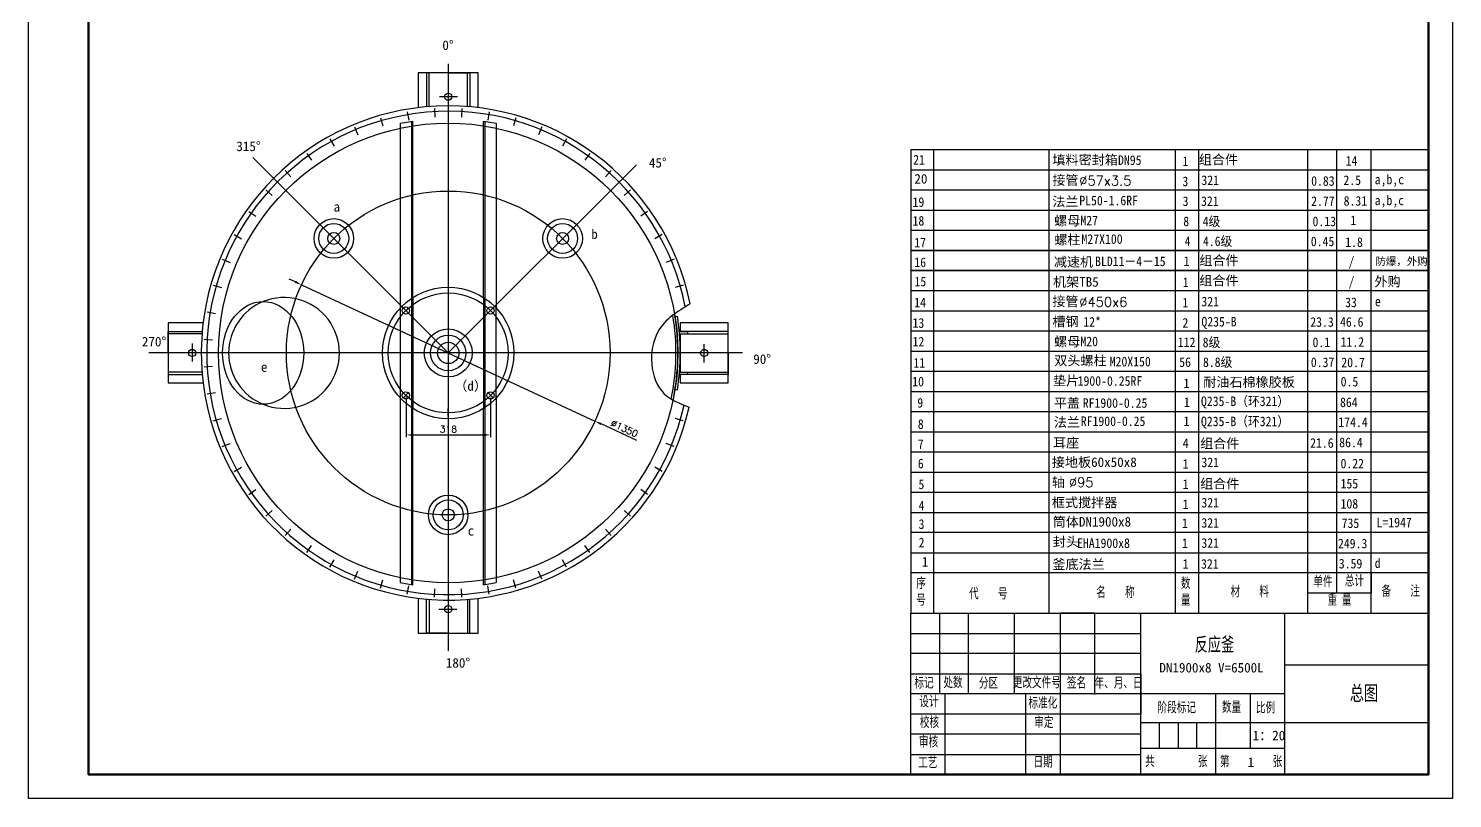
# Model space of a CAD drawing. Header units: millimetres. Extents: x 36507 to 42447, y 7055 to 15455.
# Drawn here: x 36507 to 42447, y 7055 to 10265 of the extents above; entities that cross this region are included whole.
import ezdxf

# ---------------------------------------------------------------- set-up
doc = ezdxf.new("R2010")
doc.units = ezdxf.units.MM
doc.layers.add('粗实线', color=7, linetype='Continuous', lineweight=30)
doc.styles.get("Standard").update_dxf_attribs({"font": 'txt.shx', "height": 28})
doc.styles.add('文本汉', font='SIMFANG.TTF', dxfattribs={"width": 0.7, "height": 40})
doc.styles.add('文本英数', font='SIMFANG.TTF', dxfattribs={"height": 40})
doc.styles.add('汉字', font='SIMFANG.TTF', dxfattribs={"width": 0.7, "height": 40})
doc.dimstyles.new('ISO-25', dxfattribs={"dimtxt": 28, "dimasz": 28, "dimexe": 10, "dimexo": 10, "dimgap": 10, "dimtad": 1, "dimdec": 0, "dimtxsty": 'Standard', "dimcen": 2.5, "dimclrd": 3, "dimclre": 3, "dimclrt": 3, "dimadec": 0, "dimazin": 0, "dimtfac": 1, "dimtdec": 0, "dimtmove": 0, "dimatfit": 3, "dimfxl": 0, "dimlwd": 25, "dimarcsym": 0})

# ---------------------------------------------------------------- blocks, each defined once
blk = doc.blocks.new('*D26')
at = {"layer": 'Defpoints', "color": 0}
for p in [(37646, 9196.6), (38870.4, 8628.1)]:
    blk.add_point(p, dxfattribs=at)
at = {"layer": '粗实线', "color": 3, "lineweight": 25}
for p, q in [((37620.6, 9208.4), (37595.2, 9220.2)), ((37646, 9196.6), (38870.4, 8628.1)), ((39045.1, 8546.9), (38895.8, 8616.3))]:
    blk.add_line(p, q, dxfattribs=at)
at = {"layer": '粗实线', "color": 3}
for points in [[(37622.5, 9212.7), (37618.6, 9204.2), (37646, 9196.6)], [(38897.7, 8620.5), (38893.8, 8612), (38870.4, 8628.1)]]:
    blk.add_solid(points, dxfattribs=at)
at = {"layer": '粗实线', "color": 3, "insert": (38993.3, 8597.5), "char_height": 28, "attachment_point": 5, "rotation": 335.09168}
blk.add_mtext('∅1350', dxfattribs=at)
blk = doc.blocks.new('*D37')
at = {"layer": 'Defpoints', "color": 0}
for p in [(38082.7, 8736.9), (38434.9, 8735.6), (38434.9, 8570.9)]:
    blk.add_point(p, dxfattribs=at)
at = {"layer": '粗实线', "color": 3, "lineweight": -2}
for p, q in [((38082.7, 8726.9), (38082.7, 8560.9)), ((38434.9, 8725.6), (38434.9, 8560.9))]:
    blk.add_line(p, q, dxfattribs=at)
at = {"layer": '粗实线', "color": 3, "lineweight": 25}
blk.add_line((38110.7, 8570.9), (38406.9, 8570.9), dxfattribs=at)
at = {"layer": '粗实线', "color": 3}
for points in [[(38110.7, 8575.5), (38110.7, 8566.2), (38082.7, 8570.9)], [(38406.9, 8575.5), (38406.9, 8566.2), (38434.9, 8570.9)]]:
    blk.add_solid(points, dxfattribs=at)
at = {"layer": '粗实线', "color": 3, "insert": (38258.8, 8594.9), "char_height": 28, "attachment_point": 5}
blk.add_mtext('318', dxfattribs=at)

msp = doc.modelspace()

# ---------------------------------------------------------------- linework, layer by layer
at = {"layer": '粗实线'}
for p, q in [((38258.2, 10117.6), (38258.2, 7671)), ((38133.2, 10080.4), (38133.2, 9934.7)), ((38383.2, 10080.4), (38133.2, 10080.4)), ((38168.2, 10080.4), (38168.2, 9938.4)), ((38178.2, 9939.2), (38178.2, 10080.4)), ((38258.2, 10080.4), (38348.2, 10080.4)), ((38338.2, 9939.2), (38338.2, 10080.4)), ((38348.2, 10080.4), (38348.2, 9938.4)), ((38383.2, 9934.7), (38383.2, 10080.4)), ((38297.5, 9980.4), (38222, 9980.4)), ((38201, 9930.8), (38203, 9895.3)), ((38315.4, 9930.8), (38313.4, 9895.3)), ((37975.8, 9892.5), (37985.6, 9858.4)), ((38057.6, 9869.6), (38110.6, 9879.2)), ((38057.6, 9869.6), (38057.6, 9099.1)), ((38087.3, 9917.9), (38093.3, 9882.9)), ((38105.1, 9878.3), (38105.1, 7946.4)), ((38110.6, 9143.2), (38110.6, 9879.2)), ((38405.7, 9143.2), (38405.7, 9879.2)), ((38405.7, 9879.2), (38458.7, 9869.6)), ((38411.2, 9878.3), (38411.2, 7946.4)), ((38429, 9918), (38423.1, 9882.9)), ((38458.7, 9869.6), (38458.7, 9099.1)), ((38540.5, 9892.5), (38530.7, 9858.4)), ((37764.8, 9805.1), (37781.9, 9774)), ((37867.8, 9854.7), (37881.4, 9821.9)), ((38648.5, 9854.7), (38634.9, 9821.9)), ((38751.6, 9805.1), (38734.4, 9774)), ((37667.9, 9744.2), (37688.5, 9715.3)), ((38848.4, 9744.2), (38827.9, 9715.3)), ((42347.4, 9759.4), (40187.4, 9759.4)), ((40283.4, 7827.4), (40283.4, 9759.4)), ((41291.4, 7827.4), (41291.4, 9759.4)), ((41387.4, 9759.4), (41387.4, 7827.4)), ((41843.4, 7827.4), (41843.4, 9759.4)), ((41963.4, 9759.4), (41963.4, 7911.2)), ((42107.4, 7827.4), (42107.4, 9759.4)), ((38258.2, 8912.4), (37442.9, 9727.6)), ((38258.2, 8912.4), (39042.9, 9697.1)), ((37578.5, 9672.9), (37602.2, 9646.4)), ((38937.8, 9672.9), (38914.2, 9646.4)), ((40187.4, 9675.4), (42347.4, 9675.4)), ((37497.6, 9592), (37524.1, 9568.4)), ((39018.7, 9592), (38992.2, 9568.4)), ((42347.4, 9591.4), (40187.4, 9591.4)), ((40187.4, 9507.4), (42347.4, 9507.4)), ((37426.3, 9502.6), (37455.3, 9482)), ((39090, 9502.6), (39061.1, 9482.1)), ((37365.4, 9405.7), (37396.5, 9388.6)), ((39150.9, 9405.8), (39119.8, 9388.6)), ((42347.4, 9423.4), (40187.4, 9423.4)), ((42347.4, 9339.4), (40187.4, 9339.4)), ((40187.4, 9339.4), (42347.4, 9339.4)), ((40763.4, 9339.4), (40763.4, 7827.4)), ((37315.8, 9302.7), (37348.6, 9289.1)), ((39200.5, 9302.7), (39167.7, 9289.1)), ((41291.4, 9255.4), (41291.4, 9269.9)), ((40187.4, 9255.4), (42347.4, 9255.4)), ((42347.4, 9255.4), (40187.4, 9255.4)), ((40763.4, 9258.6), (40763.4, 9255.4)), ((37278, 9194.7), (37312.2, 9184.9)), ((38258.2, 9177.1), (38258.2, 9143.9)), ((39238.3, 9194.7), (39204.2, 9184.9)), ((42347.4, 9171.4), (40187.4, 9171.4)), ((38057.6, 9099.1), (38057.6, 8725.6)), ((38110.6, 9143.2), (38110.6, 8681.5)), ((38405.7, 9143.2), (38405.7, 8681.5)), ((38458.7, 8725.6), (38458.7, 9099.1)), ((37090.2, 9037.4), (37090.2, 8787.4)), ((37235.8, 9037.4), (37090.2, 9037.4)), ((37252.6, 9083.2), (37287.6, 9077.3)), ((39204, 9064.4), (39213.9, 9066)), ((39426.2, 9037.4), (39226.2, 9037.4)), ((39226.2, 9037.4), (39226.2, 9002.4)), ((39426.2, 8787.4), (39426.2, 9037.4)), ((40187.4, 9087.4), (42347.4, 9087.4)), ((40187.4, 9087.4), (42347.4, 9087.4)), ((37090.2, 9002.4), (37232.1, 9002.4)), ((37090.2, 8912.4), (37090.2, 9002.4)), ((37231.3, 8992.4), (37090.2, 8992.4)), ((37239.8, 8969.5), (37275.2, 8967.5)), ((39426.2, 9002.4), (39222, 9002.4)), ((39222.9, 8992.4), (39426.2, 8992.4)), ((39226.2, 9002.4), (39256.2, 9002.4)), ((39226.2, 8992.4), (39226.2, 8832.4)), ((39256.2, 9002.4), (39256.2, 8992.4)), ((42347.4, 9003.4), (40187.4, 9003.4)), ((39485.1, 8912.4), (37009.6, 8912.4)), ((37190.2, 8951.6), (37190.2, 8876.1)), ((39326.2, 8873.1), (39326.2, 8948.6)), ((39426.2, 8912.4), (39426.2, 8822.4)), ((40187.4, 8919.4), (42347.4, 8919.4)), ((40187.4, 8919.4), (42347.4, 8919.4)), ((37239.8, 8855.2), (37275.2, 8857.1)), ((37231.3, 8832.4), (37090.2, 8832.4)), ((37090.2, 8822.4), (37232.1, 8822.4)), ((39426.2, 8822.4), (39222, 8822.4)), ((39222.9, 8832.4), (39426.2, 8832.4)), ((39226.2, 8822.4), (39226.2, 8787.4)), ((39256.2, 8832.4), (39256.2, 8822.4)), ((42347.4, 8835.4), (40187.4, 8835.4)), ((37090.2, 8787.4), (37235.8, 8787.4)), ((37252.6, 8741.5), (37287.6, 8747.4)), ((38071, 8725.2), (38094.4, 8748.6)), ((38445.3, 8725.2), (38421.9, 8748.6)), ((39204, 8760.3), (39213.9, 8758.7)), ((39226.2, 8787.4), (39426.2, 8787.4)), ((40187.4, 8751.4), (42347.4, 8751.4)), ((40187.4, 8751.4), (42347.4, 8751.4)), ((40187.4, 8751.4), (42347.4, 8751.4)), ((38057.6, 8725.6), (38057.6, 7955.1)), ((38110.6, 7945.5), (38110.6, 8681.5)), ((38258.2, 8647.6), (38258.2, 8680.8)), ((38405.7, 7945.5), (38405.7, 8681.5)), ((38458.7, 8725.6), (38458.7, 7955.1)), ((37278, 8630), (37312.2, 8639.8)), ((39238.3, 8630), (39204.2, 8639.8)), ((42347.4, 8667.4), (40187.4, 8667.4)), ((40187.4, 8583.4), (42347.4, 8583.4)), ((40187.4, 8583.4), (42347.4, 8583.4)), ((37315.8, 8522), (37348.6, 8535.6)), ((39200.5, 8522), (39167.7, 8535.6)), ((42347.4, 8499.4), (40187.4, 8499.4)), ((37365.4, 8418.9), (37396.5, 8436.1)), ((39150.9, 8419), (39119.8, 8436.1)), ((40187.4, 8415.4), (42347.4, 8415.4)), ((40187.4, 8415.4), (42347.4, 8415.4)), ((37426.3, 8322.1), (37455.3, 8342.7)), ((39090, 8322.1), (39061.1, 8342.7)), ((42347.4, 8331.4), (40187.4, 8331.4)), ((37497.6, 8232.7), (37524.1, 8256.3)), ((39018.7, 8232.7), (38992.2, 8256.3)), ((40187.4, 8247.4), (42347.4, 8247.4)), ((40187.4, 8247.4), (42347.4, 8247.4)), ((42347.4, 7995.4), (42347.4, 8247.4)), ((37578.5, 8151.8), (37602.2, 8178.3)), ((38937.9, 8151.8), (38914.2, 8178.3)), ((42347.4, 8163.4), (40187.4, 8163.4)), ((37667.9, 8080.5), (37688.5, 8109.4)), ((38848.4, 8080.5), (38827.9, 8109.4)), ((40187.4, 8079.4), (42347.4, 8079.4)), ((37764.8, 8019.6), (37782, 8050.7)), ((38751.6, 8019.6), (38734.4, 8050.7)), ((37867.8, 7970), (37881.4, 8002.8)), ((37975.8, 7932.2), (37985.6, 7966.3)), ((38540.5, 7932.2), (38530.7, 7966.3)), ((38648.5, 7970), (38634.9, 8002.8)), ((42347.4, 7995.4), (40187.4, 7995.4)), ((42107.4, 7995.4), (42107.4, 7911.4)), ((42347.4, 7827.4), (42347.4, 7995.4)), ((38057.6, 7955.1), (38110.6, 7945.5)), ((38087.3, 7906.8), (38093.3, 7941.8)), ((38201, 7893.9), (38203, 7929.4)), ((38315.4, 7893.9), (38313.4, 7929.4)), ((38405.7, 7945.5), (38458.7, 7955.1)), ((38429, 7906.8), (38423.1, 7941.8)), ((42107.4, 7911.4), (41843.4, 7911.4)), ((38133.2, 7890), (38133.2, 7744.4)), ((38168.2, 7744.4), (38168.2, 7886.3)), ((38178.2, 7885.5), (38178.2, 7744.4)), ((38218.9, 7844.4), (38294.4, 7844.4)), ((38338.2, 7885.5), (38338.2, 7744.4)), ((38348.2, 7744.4), (38348.2, 7886.3)), ((38383.2, 7744.4), (38383.2, 7890)), ((40187.4, 7827.4), (42347.4, 7827.4)), ((40187.4, 7827.4), (40283.4, 7827.4)), ((40187.4, 7827.4), (40307.4, 7827.4)), ((40307.4, 7827.4), (40307.4, 7491.4)), ((40307.4, 7827.4), (40427.4, 7827.4)), ((40427.4, 7827.4), (40427.4, 7491.4)), ((40427.4, 7827.4), (40619.4, 7827.4)), ((40619.4, 7827.4), (40619.4, 7491.4)), ((40763.4, 7827.4), (41291.4, 7827.4)), ((40955.4, 7827.4), (40811.4, 7827.4)), ((40811.4, 7827.4), (40811.4, 7155.4)), ((40955.4, 7489.2), (40955.4, 7827.4)), ((41147.4, 7155.4), (41147.4, 7827.4)), ((41387.4, 7827.4), (41843.4, 7827.4)), ((41747.4, 7155.4), (41747.4, 7827.4)), ((38133.2, 7744.4), (38383.2, 7744.4)), ((38258.2, 7744.4), (38168.2, 7744.4)), ((40187.4, 7743.4), (41147.4, 7743.4)), ((41147.4, 7659.4), (40187.4, 7659.4)), ((42347.4, 7611.4), (41747.4, 7611.4)), ((42347.4, 7371.4), (42347.4, 7611.4)), ((40187.4, 7575.4), (41147.4, 7575.4)), ((41147.4, 7575.4), (41147.4, 7407.4)), ((40187.4, 7407.4), (40187.4, 7491.4)), ((41147.4, 7491.4), (40187.4, 7491.4)), ((40331.4, 7155.4), (40331.4, 7491.4)), ((40667.4, 7155.4), (40667.4, 7491.4)), ((41747.4, 7491.4), (41147.4, 7491.4)), ((41603.4, 7491.4), (41459.4, 7491.4)), ((41459.4, 7491.4), (41459.4, 7155.4)), ((41747.4, 7491.4), (41603.4, 7491.4)), ((41603.4, 7491.4), (41603.4, 7263.4)), ((41747.4, 7371.4), (41747.4, 7491.4)), ((41147.4, 7407.4), (40187.4, 7407.4)), ((42347.4, 7371.4), (41147.4, 7371.4)), ((41225.4, 7263.4), (41225.4, 7371.4)), ((41303.4, 7371.4), (41303.4, 7263.4)), ((41381.4, 7263.4), (41381.4, 7371.4)), ((42347.4, 7155.4), (42347.4, 7371.4)), ((41147.4, 7323.4), (40187.4, 7323.4)), ((41147.4, 7239.4), (41147.4, 7323.4)), ((41747.4, 7263.4), (41147.4, 7263.4)), ((41747.4, 7155.4), (41747.4, 7263.4)), ((40187.4, 7239.4), (41147.4, 7239.4)), ((40475.4, 7155.4), (40331.4, 7155.4)), ((40667.4, 7155.4), (40475.4, 7155.4)), ((40811.4, 7155.4), (40667.4, 7155.4)), ((41147.4, 7155.4), (40955.4, 7155.4)), ((41747.4, 7155.4), (41147.4, 7155.4)), ((42347.4, 7155.4), (41747.4, 7155.4))]:
    msp.add_line(p, q, dxfattribs=at)
at = {"layer": '粗实线', "lineweight": 25}
for p, q in [((40187.4, 9759.4), (40187.4, 7827.4)), ((40763.4, 9759.4), (40763.4, 9087.4))]:
    msp.add_line(p, q, dxfattribs=at)
at = {"layer": '粗实线'}
for points in [[(36507.4, 15455.4), (42447.4, 15455.4), (42447.4, 7055.4), (36507.4, 7055.4)], [(40187.4, 7827.4), (42347.4, 7827.4), (42347.4, 7155.4), (40187.4, 7155.4)]]:
    msp.add_lwpolyline(points, close=True, dxfattribs=at)
at = {"layer": '粗实线', "lineweight": 50}
msp.add_lwpolyline([(36757.4, 15355.4), (42347.4, 15355.4), (42347.4, 7155.4), (36757.4, 7155.4)], close=True, dxfattribs=at)
at = {"layer": '粗实线'}
for centre, radius in [((38258.2, 9980.4), 15), ((38258.2, 8912.4), 958), ((38258.2, 8912.4), 675), ((37780.9, 9389.7), 82.5), ((37780.9, 9389.7), 62.5), ((38735.5, 9389.7), 82.5), ((38735.5, 9389.7), 62.5), ((37780.9, 9389.7), 25), ((38735.5, 9389.7), 25), ((38258.2, 8912.4), 274), ((38258.2, 8912.4), 250), ((38081.4, 9089.1), 15), ((38434.9, 9089.1), 15), ((38258.2, 8912.4), 100), ((38258.2, 8912.4), 74), ((37190.2, 8912.4), 15), ((38258.2, 8912.4), 44.5), ((39326.2, 8912.4), 15), ((38081.4, 8735.6), 15), ((38434.9, 8735.6), 15), ((38258.2, 8237.4), 82.5), ((38258.2, 8237.4), 62.5), ((38258.2, 8237.4), 25), ((38258.2, 7844.4), 15)]:
    msp.add_circle(centre, radius, dxfattribs=at)
for centre, radius, start, end in [((38258.2, 8912.4), 1030, 11.45536, 347.35767), ((38258.2, 8912.4), 1007.5, 10.99595, 347.54009), ((37573.2, 8912.4), 231, 112.09691, 247.90309), ((37573.2, 8912.4), 231, 247.90309, 112.09691), ((38258.2, 8912.4), 950, 348.32229, 9.52252), ((38258.2, 8912.4), 958, 348.16385, 9.76953), ((38258.2, 8912.4), 968, 350.86577, 9.13423)]:
    msp.add_arc(centre, radius, start, end, dxfattribs=at)
msp.add_ellipse((37486.3, 8912.4), major_axis=(0, -214), ratio=0.790083, dxfattribs=at)
msp.add_spline([(39267.6, 9116.9), (39132.9, 9000.6), (39158, 8743.5), (39263.2, 8686.9)], degree=3, dxfattribs=at)

# ---------------------------------------------------------------- texts
at = {"layer": '粗实线', "lineweight": 30, "style": '文本汉'}
for s, height, p in [('填料密封箱', 40, (40778.5, 9697.2)), ('组合件', 40, (41389.2, 9698.2)), ('接管', 40, (40778.5, 9613.2)), ('法兰', 40, (40778.2, 9523.5)), ('螺母 ', 40, (40785.7, 9443.7)), ('螺柱', 40, (40786.3, 9364.6)), ('减速机', 40, (40784.4, 9272.3)), ('组合件', 40, (41391.4, 9278.2)), ('防爆，外购', 32, (42125.6, 9278.5)), ('机架TB5', 40, (40781, 9188.6)), ('组合件', 40, (41391.4, 9194.2)), ('外购', 40, (42122, 9190.2)), ('接管', 40, (40778.5, 9107.5)), ('槽钢', 40, (40778.5, 9023.5)), ('螺母 ', 40, (40785.7, 8939.7)), ('双头螺柱', 40, (40786.3, 8860.6)), ('垫片', 40, (40781.2, 8777)), ('耐油石棉橡胶板', 40, (41407.8, 8771.1)), ('平盖', 40, (40784.4, 8683.9)), ('法兰', 40, (40784.4, 8603.6)), ('耳座', 40, (40781, 8518.2)), ('组合件', 40, (41394.7, 8515.6)), ('接地板60x50x8', 40, (40776.2, 8437.3)), ('轴', 40, (40776.2, 8353.3)), ('组合件', 40, (41394.7, 8347.6)), ('框式搅拌器', 40, (40776.2, 8269.3)), ('筒体DN1900x8', 40, (40779.9, 8188.8)), ('封头', 40, (40779.9, 8105.5)), ('釜底法兰', 40, (40778.2, 8011.5))]:
    msp.add_text(s, height=height, dxfattribs=at).set_placement(p)
at = {"layer": '粗实线', "lineweight": 30, "style": '文本英数', "width": 0.9}
for s, p in [('21', (40197.6, 9697.8)), ('DN95', (41052.2, 9696)), ('1', (41320.7, 9691.6)), ('14', (42001.5, 9693.1)), ('3', (41320.7, 9607.6)), ('321', (41399.9, 9612.4)), ('0.83', (41857.7, 9609.3)), ('2.5', (41992.4, 9612.5)), ('a,b,c', (42122.8, 9615.5)), ('PL50-1.6RF', (40890.5, 9527.8)), ('3', (41321.5, 9524.9)), ('321', (41398.5, 9525.2)), ('2.77', (41857.7, 9525.3)), ('8.31', (41993.3, 9526.3)), ('a,b,c', (42122.8, 9528.5)), ('19', (40195, 9521.3)), ('18', (40195, 9443.4)), ('M27', (40895.2, 9444.6)), ('8', (41324.2, 9441.1)), ('4级', (41405.2, 9440.5)), ('0.13', (41863.5, 9440.9)), ('1', (42021.8, 9445.2)), ('17', (40202.2, 9352.3)), ('M27X100', (40899.8, 9367.2)), ('4', (41329.9, 9358.1)), ('4.6级', (41406.4, 9358.1)), ('0.45', (41856.3, 9357.5)), ('1.8', (41999.9, 9354.3)), ('16', (40202.5, 9270.1)), ('BLD11－4－15', (40956.5, 9274.3)), ('1', (41325.6, 9275.1)), ('/', (42013.8, 9273.9)), ('15', (40203.1, 9190.1)), ('1', (41322.1, 9186.8)), ('/', (42013.8, 9189.9)), ('14', (40202, 9102.9)), ('1', (41320.7, 9102)), ('321', (41399.9, 9106.8)), ('33', (41999.3, 9103.3)), ('e', (42123.6, 9107.2)), ('13', (40195, 9017.3)), ('12*', (40907.3, 9022.3)), ('2', (41320.7, 9018)), ('Q235-B', (41399.9, 9022.8)), ('23.3', (41854, 9021.6)), ('46.6', (41978.1, 9021.7)), ('12', (40195, 8939.4)), ('M20', (40895.2, 8940.6)), ('112', (41301.6, 8937.1)), ('8级', (41405.2, 8936.5)), ('0.1', (41863.5, 8936.9)), ('11.2', (41980.5, 8938.1)), ('11', (40198.7, 8851.5)), ('M20X150', (41017.4, 8856.4)), ('56', (41307.3, 8854.1)), ('8.8级', (41406.4, 8854.1)), ('0.37', (41856.3, 8853.5)), ('20.7', (41983.6, 8853)), ('10', (40193.7, 8773.1)), ('1900-0.25RF', (40883.7, 8775.7)), ('1', (41325.5, 8766)), ('0.5', (41980.8, 8772.8)), ('Q235-B（环321）', (41398.1, 8691.2)), ('9', (40214.9, 8684.6)), ('RF1900-0.25', (40905, 8683.8)), ('1', (41326.8, 8687.3)), ('864', (41978, 8686.7)), ('8', (40217.1, 8595.9)), ('RF1900-0.25', (40896.8, 8607.9)), ('1', (41325.5, 8608)), ('Q235-B（环321）', (41398.1, 8607.2)), ('174.4', (41971, 8603.8)), ('4', (41322.1, 8516.4)), ('21.6', (41853.5, 8517.2)), ('86.4', (41974.7, 8519.6)), ('7', (40217.1, 8512.3)), ('6', (40217.1, 8431.7)), ('1', (41321.5, 8429.7)), ('321', (41399.9, 8436.4)), ('0.22', (41980.3, 8431.7)), ('5', (40219.7, 8344.9)), ('1', (41321.5, 8345.7)), ('155', (41980.3, 8347.7)), ('4', (40220.3, 8256.4)), ('1', (41321.5, 8261.7)), ('321', (41399.9, 8268.4)), ('108', (41980.3, 8263.7)), ('3', (40220.3, 8179.1)), ('1', (41318.8, 8182.2)), ('321', (41399.9, 8184.4)), ('735', (41984.8, 8182.9)), ('L=1947', (42130.4, 8185.9)), ('2', (40220.3, 8101.8)), ('EHA1900x8', (40881.3, 8099.7)), ('321', (41399.9, 8100.4)), ('249.3', (41969.5, 8098.2)), ('1', (41318.8, 8098.9)), ('1', (41321.5, 8012.9)), ('321', (41398.5, 8013.2)), ('3.59', (41973, 8014.3)), ('d', (42122.8, 8016.5))]:
    msp.add_text(s, height=40, dxfattribs=at).set_placement(p)
at = {"layer": '粗实线', "lineweight": 25}
for s, p in [('%%c57x3.5', (40890.3, 9610.5)), ('%%c450x6', (40890.3, 9104.9)), ('%%c95', (40847.2, 8353.2))]:
    msp.add_text(s, height=40, dxfattribs=at).set_placement(p)
at = {"layer": '粗实线', "attachment_point": 1}
for s, insert, char_height, width, style in [('0°', (38233.8, 10215.3), 40, 171.497, '文本英数'), ('315°', (37374.3, 9793.8), 40, 171.497, '文本英数'), ('45°', (39095.2, 9725.3), 40, 171.497, '文本英数'), ('a', (37779.9, 9541.8), 40, 171.497, '文本英数'), ('b', (38854.9, 9427.6), 40, 171.497, '文本英数'), ('270°', (36980.4, 8979.7), 40, 171.497, '文本英数'), ('e', (37476.8, 8873.7), 40, 171.497, '文本英数'), ('90°', (39530.5, 8906.8), 40, 171.497, '文本英数'), ('（d）', (38283.6, 8795), 40, 171.497, '文本英数'), ('c', (38339.6, 8191.2), 40, 171.497, '文本英数'), ('序\\P号', (40210.3, 7975.1), 42, 409.815, '汉字'), ('数\\P量', (41314.3, 7975.1), 42, 409.815, '汉字'), ('单件', (41866.7, 7982.2), 42, 409.815, '汉字'), ('总计', (41998.2, 7985.8), 42, 409.815, '汉字'), ('代    号', (40430.8, 7931.5), 42, 409.815, '汉字'), ('名    称', (40961.3, 7937.3), 42, 409.815, '汉字'), ('材    料', (41521.6, 7940.6), 42, 409.815, '汉字'), ('重 量', (41925.9, 7905.1), 42, 409.815, '汉字'), ('备    注', (42151.3, 7942.4), 42, 409.815, '汉字'), ('180°', (38248.2, 7640.7), 40, 171.497, '文本英数'), ('标记', (40202.8, 7559.9), 42, 409.815, '汉字'), ('处数', (40323.7, 7561.3), 42, 409.815, '汉字'), ('分区', (40472, 7559.2), 42, 409.815, '汉字'), ('更改文件号', (40613.1, 7561.4), 42, 409.815, '汉字'), ('签名', (40838.7, 7559.9), 42, 409.815, '汉字'), ('年、月、日', (40954.3, 7559.7), 42, 409.815, '汉字'), ('设计', (40223.4, 7481.8), 42, 409.815, '汉字'), ('总图', (42019, 7525.6), 61.74, 602.428, '汉字'), ('标准化', (40678.5, 7476.3), 42, 409.815, '汉字'), ('阶段标记', (41216.8, 7457.1), 42, 409.815, '汉字'), ('数量', (41485.6, 7458.8), 42, 409.815, '汉字'), ('比例', (41627.4, 7456.4), 42, 409.815, '汉字'), ('校核', (40225.6, 7395.6), 42, 409.815, '汉字'), ('审定', (40702.4, 7395.4), 42, 409.815, '汉字'), ('审核', (40221.9, 7314.3), 42, 409.815, '汉字'), ('工艺', (40218.4, 7227.9), 42, 409.815, '汉字'), ('日期', (40699.7, 7230.4), 42, 409.815, '汉字'), ('共         张', (41165.1, 7232.4), 42, 409.815, '汉字'), ('第         张', (41477.1, 7232.4), 42, 409.815, '汉字')]:
    msp.add_mtext(s, dxfattribs=dict(at, insert=insert, char_height=char_height, width=width, style=style))
at = {"layer": '粗实线', "lineweight": 30, "attachment_point": 1}
for s, insert, char_height, width, style in [('20', (40202.7, 9658.2), 40, 51.641, '文本英数'), ('1', (40233.9, 8062.2), 40, 51.641, '文本英数'), ('反应釜', (41371.7, 7726.8), 57.6, 590.133, '文本汉'), ('DN1900x8 V=6500L', (41224.5, 7620.6), 40, 4709.404, '文本英数'), ('1：20', (41613.5, 7338.1), 40, 409.815, '文本英数'), ('1', (41592.7, 7226.9), 40, 434.199, '文本英数')]:
    msp.add_mtext(s, dxfattribs=dict(at, insert=insert, char_height=char_height, width=width, style=style))

# ---------------------------------------------------------------- dimensions: what is measured, and where the dimension line sits
at = {"layer": '粗实线'}
dim = msp.add_diameter_dim_2p(p1=(37646, 9196.6), p2=(38870.4, 8628.1), dimstyle='ISO-25', dxfattribs=at)
dim.commit()
dim.dimension.update_dxf_attribs({"geometry": '*D26', "text_midpoint": (38993.3, 8597.5)})
dim = msp.add_linear_dim(base=(38434.9, 8570.9), p1=(38082.7, 8736.9), p2=(38434.9, 8735.6), text='318', dimstyle='ISO-25', dxfattribs=at)
dim.commit()
dim.dimension.update_dxf_attribs({"geometry": '*D37', "text_midpoint": (38258.8, 8594.9)})

doc.saveas('drawing.dxf')
